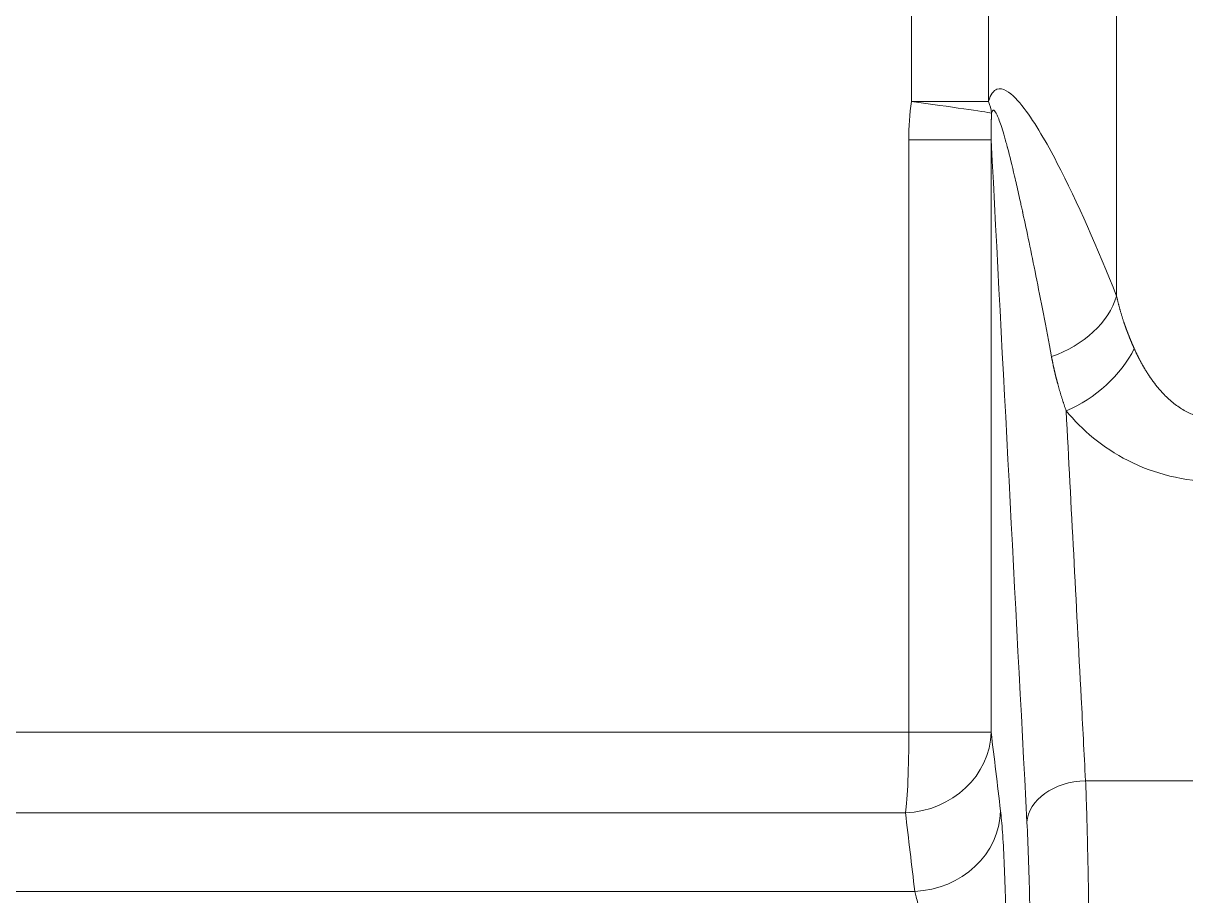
# Model space of a CAD drawing. Header units: millimetres. Extents: x 4664 to 8864, y -38 to 2932.
# Drawn here: x 7851.83 to 7869.08, y 1715.55 to 1728.5 of the extents above; entities that cross this region are included whole.
import ezdxf

# ---------------------------------------------------------------- set-up
doc = ezdxf.new("R2010")
doc.units = ezdxf.units.MM

msp = doc.modelspace()

# ---------------------------------------------------------------- linework, layer by layer
at = {"lineweight": 5}
for p, q in [((7868.051, 1724.447), (7868.051, 1753.84)), ((7865.007, 1729.033), (7865.007, 1727.335)), ((7866.152, 1727.335), (7866.152, 1729.033)), ((7866.152, 1727.335), (7865.007, 1727.335)), ((7864.969, 1726.767), (7864.969, 1717.977)), ((7866.19, 1726.767), (7864.969, 1726.767)), ((7866.19, 1717.977), (7866.19, 1726.767)), ((7812.571, 1717.977), (7866.19, 1717.977)), ((7864.92, 1716.782), (7812.983, 1716.782)), ((7865.057, 1715.617), (7809.648, 1715.617))]:
    msp.add_line(p, q, dxfattribs=at)
at = {"lineweight": 5, "extrusion": (0, 0, -1)}
for centre, major_axis, ratio, start_param, end_param in [((7864.924, 1727.335), (-1.294, 0.177), 0.008558, 1.633285, 2.957811), ((7864.924, 1727.335), (-1.258, 0.351), 0.593796, 2.70255, 2.912476), ((7866.824, 1724.447), (1.212, 0.485), 0.71441, 0.510703, 1.640548), ((7867.303, 1723.67), (1.01, 0.828), 0.611644, 0.930141, 2.035867), ((7864.886, 1717.977), (0, -1.306), 0.063553, 4.712389, 5.867354), ((7864.886, 1717.977), (1.297, 0.155), 0.914527, 0.12974, 1.653784), ((7867.59, 1716.643), (0.869, 0.046), 0.706622, 3.215624, 4.749405), ((7865.025, 1716.812), (1.297, 0.155), 0.914458, 0.12969, 1.655366)]:
    msp.add_ellipse(centre, major_axis=major_axis, ratio=ratio, start_param=start_param, end_param=end_param, dxfattribs=at)
at = {"lineweight": 5}
for points, knots in [([(7868.051, 1724.447), (7867.768, 1725.155), (7867.477, 1725.83), (7867.011, 1726.725), (7866.85, 1727.008), (7866.594, 1727.344), (7866.506, 1727.442), (7866.369, 1727.52), (7866.321, 1727.534), (7866.228, 1727.499), (7866.181, 1727.443), (7866.152, 1727.335)], [0, 0, 0, 0, 0.5, 0.5, 0.75, 0.75, 0.875, 0.875, 0.9375, 0.9375, 1, 1, 1, 1]), ([(7866.197, 1727.163), (7866.204, 1727.196), (7866.215, 1727.209), (7866.242, 1727.199), (7866.259, 1727.175), (7866.298, 1727.09), (7866.321, 1727.028), (7866.36, 1726.907), (7866.373, 1726.862), (7866.395, 1726.787), (7866.406, 1726.748), (7866.419, 1726.699), (7866.426, 1726.674), (7866.429, 1726.661), (7866.431, 1726.655), (7866.432, 1726.651), (7866.432, 1726.65), (7866.433, 1726.649), (7866.433, 1726.649), (7866.433, 1726.648), (7866.433, 1726.648), (7866.433, 1726.648), (7866.433, 1726.648), (7866.433, 1726.648), (7866.433, 1726.648), (7866.433, 1726.648), (7866.465, 1726.528), (7866.5, 1726.387), (7866.557, 1726.144), (7866.577, 1726.058), (7866.608, 1725.921), (7866.623, 1725.85), (7866.642, 1725.765), (7866.652, 1725.721), (7866.657, 1725.699), (7866.659, 1725.688), (7866.66, 1725.682), (7866.661, 1725.679), (7866.661, 1725.678), (7866.661, 1725.677), (7866.661, 1725.677), (7866.661, 1725.677), (7866.661, 1725.677), (7866.661, 1725.677), (7866.661, 1725.677), (7866.661, 1725.676), (7866.661, 1725.676), (7866.69, 1725.544), (7866.721, 1725.401), (7866.785, 1725.091), (7866.819, 1724.926), (7866.889, 1724.572), (7866.926, 1724.383), (7867.004, 1723.983), (7867.044, 1723.772), (7867.086, 1723.549)], [0, 0, 0, 0, 0.0625, 0.0625, 0.125, 0.125, 0.1875, 0.1875, 0.21875, 0.21875, 0.234375, 0.242188, 0.246094, 0.248047, 0.249023, 0.249512, 0.249756, 0.249878, 0.249939, 0.249969, 0.249985, 0.249992, 0.249996, 0.249998, 0.249998, 0.25, 0.25, 0.375, 0.375, 0.4375, 0.4375, 0.46875, 0.484375, 0.492188, 0.496094, 0.498047, 0.499023, 0.499512, 0.499756, 0.499878, 0.499939, 0.499969, 0.499985, 0.499992, 0.499996, 0.499996, 0.5, 0.5, 0.625, 0.625, 0.75, 0.75, 0.875, 0.875, 1, 1, 1, 1]), ([(7866.19, 1726.767), (7866.19, 1726.771), (7866.19, 1726.779), (7866.19, 1726.79), (7866.19, 1726.801), (7866.189, 1726.812), (7866.189, 1726.823), (7866.189, 1726.834), (7866.189, 1726.844), (7866.189, 1726.855), (7866.189, 1726.866), (7866.189, 1726.877), (7866.189, 1726.887), (7866.189, 1726.898), (7866.189, 1726.908), (7866.189, 1726.918), (7866.189, 1726.929), (7866.189, 1726.939), (7866.189, 1726.949), (7866.19, 1726.959), (7866.19, 1726.969), (7866.19, 1726.979), (7866.19, 1726.989), (7866.19, 1726.999), (7866.19, 1727.008), (7866.191, 1727.018), (7866.191, 1727.028), (7866.191, 1727.037), (7866.192, 1727.047), (7866.192, 1727.056), (7866.192, 1727.065), (7866.193, 1727.075), (7866.193, 1727.084), (7866.193, 1727.093), (7866.194, 1727.102), (7866.194, 1727.111), (7866.194, 1727.12), (7866.195, 1727.129), (7866.195, 1727.137), (7866.196, 1727.146), (7866.196, 1727.155), (7866.197, 1727.161), (7866.197, 1727.163)], [0, 0, 0, 0, 0.028374, 0.056575, 0.084603, 0.112457, 0.140139, 0.167648, 0.194983, 0.222146, 0.249135, 0.275952, 0.302595, 0.329066, 0.355363, 0.381487, 0.407438, 0.433217, 0.458822, 0.484254, 0.509513, 0.534599, 0.559513, 0.584253, 0.60882, 0.633214, 0.657436, 0.681484, 0.705359, 0.729061, 0.752591, 0.775947, 0.799131, 0.822141, 0.844979, 0.867643, 0.890135, 0.912454, 0.9346, 0.956573, 0.978373, 1, 1, 1, 1]), ([(7868.312, 1723.67), (7868.311, 1723.673), (7868.309, 1723.678), (7868.305, 1723.686), (7868.301, 1723.695), (7868.298, 1723.703), (7868.294, 1723.711), (7868.291, 1723.719), (7868.287, 1723.727), (7868.284, 1723.734), (7868.281, 1723.742), (7868.277, 1723.75), (7868.274, 1723.758), (7868.271, 1723.765), (7868.268, 1723.773), (7868.264, 1723.781), (7868.261, 1723.788), (7868.258, 1723.795), (7868.255, 1723.803), (7868.252, 1723.81), (7868.249, 1723.817), (7868.246, 1723.825), (7868.243, 1723.832), (7868.241, 1723.839), (7868.238, 1723.846), (7868.235, 1723.853), (7868.232, 1723.86), (7868.23, 1723.866), (7868.227, 1723.873), (7868.224, 1723.88), (7868.222, 1723.887), (7868.219, 1723.893), (7868.217, 1723.9), (7868.214, 1723.906), (7868.212, 1723.913), (7868.209, 1723.919), (7868.207, 1723.926), (7868.204, 1723.932), (7868.202, 1723.938), (7868.2, 1723.944), (7868.198, 1723.95), (7868.195, 1723.956), (7868.193, 1723.962), (7868.191, 1723.968), (7868.189, 1723.974), (7868.187, 1723.98), (7868.185, 1723.986), (7868.183, 1723.991), (7868.181, 1723.997), (7868.179, 1724.003), (7868.177, 1724.008), (7868.175, 1724.014), (7868.173, 1724.019), (7868.171, 1724.024), (7868.169, 1724.03), (7868.167, 1724.035), (7868.165, 1724.04), (7868.164, 1724.045), (7868.162, 1724.05), (7868.159, 1724.061), (7868.153, 1724.076), (7868.147, 1724.096), (7868.14, 1724.116), (7868.134, 1724.136), (7868.128, 1724.155), (7868.122, 1724.175), (7868.116, 1724.194), (7868.111, 1724.213), (7868.105, 1724.232), (7868.1, 1724.251), (7868.095, 1724.27), (7868.09, 1724.288), (7868.085, 1724.307), (7868.08, 1724.325), (7868.076, 1724.343), (7868.071, 1724.361), (7868.067, 1724.378), (7868.063, 1724.396), (7868.059, 1724.413), (7868.055, 1724.43), (7868.053, 1724.441), (7868.051, 1724.447)], [0, 0, 0, 0, 0.010768, 0.021461, 0.032078, 0.04262, 0.053087, 0.063478, 0.073794, 0.084034, 0.094199, 0.104289, 0.114304, 0.124243, 0.134107, 0.143895, 0.153609, 0.163246, 0.172809, 0.182296, 0.191708, 0.201044, 0.210305, 0.219491, 0.228601, 0.237637, 0.246596, 0.255481, 0.26429, 0.273023, 0.281682, 0.290265, 0.298772, 0.307205, 0.315562, 0.323843, 0.33205, 0.340181, 0.348236, 0.356217, 0.364122, 0.371951, 0.379706, 0.387385, 0.394988, 0.402517, 0.40997, 0.417347, 0.42465, 0.431877, 0.439028, 0.446105, 0.453106, 0.460031, 0.466882, 0.473657, 0.480356, 0.486981, 0.49353, 0.500003, 0.526211, 0.552179, 0.577906, 0.603393, 0.628641, 0.653648, 0.678415, 0.702943, 0.727231, 0.751279, 0.775087, 0.798656, 0.821985, 0.845074, 0.867924, 0.890535, 0.912906, 0.935038, 0.956931, 0.978585, 1, 1, 1, 1]), ([(7870.736, 1723.67), (7870.734, 1723.667), (7870.732, 1723.663), (7870.729, 1723.655), (7870.726, 1723.648), (7870.722, 1723.641), (7870.719, 1723.634), (7870.716, 1723.627), (7870.712, 1723.619), (7870.709, 1723.612), (7870.706, 1723.605), (7870.702, 1723.598), (7870.699, 1723.591), (7870.696, 1723.584), (7870.692, 1723.577), (7870.689, 1723.57), (7870.685, 1723.563), (7870.682, 1723.556), (7870.679, 1723.55), (7870.675, 1723.543), (7870.672, 1723.536), (7870.668, 1723.529), (7870.665, 1723.522), (7870.661, 1723.516), (7870.658, 1723.509), (7870.654, 1723.502), (7870.651, 1723.496), (7870.647, 1723.489), (7870.644, 1723.482), (7870.64, 1723.476), (7870.637, 1723.469), (7870.633, 1723.463), (7870.63, 1723.456), (7870.626, 1723.45), (7870.623, 1723.443), (7870.619, 1723.437), (7870.615, 1723.431), (7870.612, 1723.424), (7870.608, 1723.418), (7870.605, 1723.412), (7870.601, 1723.405), (7870.597, 1723.399), (7870.594, 1723.393), (7870.59, 1723.387), (7870.586, 1723.38), (7870.583, 1723.374), (7870.579, 1723.368), (7870.575, 1723.362), (7870.572, 1723.356), (7870.568, 1723.35), (7870.564, 1723.344), (7870.561, 1723.338), (7870.557, 1723.332), (7870.553, 1723.326), (7870.55, 1723.32), (7870.546, 1723.314), (7870.542, 1723.308), (7870.538, 1723.302), (7870.535, 1723.297), (7870.531, 1723.291), (7870.527, 1723.285), (7870.523, 1723.279), (7870.52, 1723.274), (7870.516, 1723.268), (7870.512, 1723.262), (7870.508, 1723.257), (7870.504, 1723.251), (7870.501, 1723.246), (7870.497, 1723.24), (7870.493, 1723.234), (7870.489, 1723.229), (7870.485, 1723.223), (7870.482, 1723.218), (7870.478, 1723.213), (7870.474, 1723.207), (7870.47, 1723.202), (7870.466, 1723.197), (7870.462, 1723.191), (7870.458, 1723.186), (7870.455, 1723.181), (7870.451, 1723.175), (7870.447, 1723.17), (7870.443, 1723.165), (7870.439, 1723.16), (7870.435, 1723.155), (7870.431, 1723.15), (7870.427, 1723.145), (7870.423, 1723.14), (7870.419, 1723.135), (7870.416, 1723.13), (7870.412, 1723.125), (7870.408, 1723.12), (7870.404, 1723.115), (7870.4, 1723.11), (7870.396, 1723.105), (7870.392, 1723.1), (7870.388, 1723.095), (7870.384, 1723.09), (7870.38, 1723.086), (7870.376, 1723.081), (7870.372, 1723.076), (7870.368, 1723.072), (7870.364, 1723.067), (7870.36, 1723.062), (7870.356, 1723.058), (7870.352, 1723.053), (7870.348, 1723.049), (7870.344, 1723.044), (7870.34, 1723.04), (7870.336, 1723.035), (7870.332, 1723.031), (7870.328, 1723.026), (7870.324, 1723.022), (7870.32, 1723.017), (7870.316, 1723.013), (7870.312, 1723.009), (7870.308, 1723.005), (7870.304, 1723), (7870.3, 1722.996), (7870.296, 1722.992), (7870.268, 1722.962), (7870.214, 1722.911), (7870.132, 1722.842), (7870.048, 1722.783), (7869.962, 1722.733), (7869.876, 1722.691), (7869.789, 1722.659), (7869.701, 1722.636), (7869.613, 1722.622), (7869.554, 1722.619), (7869.498, 1722.619), (7869.445, 1722.622), (7869.366, 1722.633), (7869.287, 1722.651), (7869.208, 1722.677), (7869.13, 1722.711), (7869.052, 1722.751), (7868.976, 1722.8), (7868.9, 1722.855), (7868.826, 1722.918), (7868.776, 1722.966), (7868.748, 1722.996), (7868.739, 1723.005), (7868.731, 1723.014), (7868.723, 1723.023), (7868.715, 1723.032), (7868.706, 1723.041), (7868.698, 1723.05), (7868.69, 1723.06), (7868.682, 1723.069), (7868.674, 1723.079), (7868.666, 1723.088), (7868.657, 1723.098), (7868.649, 1723.108), (7868.641, 1723.118), (7868.633, 1723.128), (7868.625, 1723.139), (7868.617, 1723.149), (7868.609, 1723.159), (7868.601, 1723.17), (7868.593, 1723.181), (7868.585, 1723.192), (7868.577, 1723.203), (7868.569, 1723.214), (7868.562, 1723.225), (7868.554, 1723.236), (7868.546, 1723.247), (7868.538, 1723.259), (7868.53, 1723.27), (7868.523, 1723.282), (7868.515, 1723.294), (7868.507, 1723.306), (7868.5, 1723.318), (7868.492, 1723.33), (7868.484, 1723.342), (7868.477, 1723.355), (7868.469, 1723.367), (7868.462, 1723.38), (7868.454, 1723.393), (7868.447, 1723.405), (7868.439, 1723.418), (7868.432, 1723.431), (7868.425, 1723.444), (7868.417, 1723.458), (7868.41, 1723.471), (7868.403, 1723.485), (7868.396, 1723.498), (7868.389, 1723.512), (7868.381, 1723.526), (7868.374, 1723.54), (7868.367, 1723.554), (7868.36, 1723.568), (7868.353, 1723.582), (7868.346, 1723.596), (7868.339, 1723.611), (7868.333, 1723.625), (7868.326, 1723.64), (7868.319, 1723.655), (7868.315, 1723.665), (7868.312, 1723.67)], [0, 0, 0, 0, 0.002475, 0.004943, 0.007405, 0.00986, 0.012308, 0.014749, 0.017185, 0.019613, 0.022035, 0.02445, 0.026859, 0.029261, 0.031656, 0.034045, 0.036427, 0.038803, 0.041172, 0.043535, 0.045891, 0.04824, 0.050583, 0.052919, 0.055249, 0.057572, 0.059889, 0.062199, 0.064503, 0.0668, 0.069091, 0.071375, 0.073652, 0.075924, 0.078188, 0.080446, 0.082698, 0.084943, 0.087182, 0.089414, 0.09164, 0.09386, 0.096073, 0.098279, 0.100479, 0.102673, 0.10486, 0.107041, 0.109215, 0.111383, 0.113545, 0.1157, 0.117849, 0.119991, 0.122127, 0.124257, 0.12638, 0.128497, 0.130608, 0.132712, 0.13481, 0.136902, 0.138988, 0.141067, 0.143139, 0.145206, 0.147266, 0.14932, 0.151368, 0.153409, 0.155444, 0.157473, 0.159496, 0.161512, 0.163522, 0.165526, 0.167524, 0.169515, 0.171501, 0.17348, 0.175453, 0.17742, 0.17938, 0.181335, 0.183283, 0.185225, 0.187162, 0.189091, 0.191015, 0.192933, 0.194845, 0.19675, 0.19865, 0.200543, 0.202431, 0.204312, 0.206188, 0.208057, 0.20992, 0.211778, 0.213629, 0.215474, 0.217314, 0.219147, 0.220975, 0.222796, 0.224612, 0.226421, 0.228225, 0.230023, 0.231815, 0.233601, 0.235381, 0.237156, 0.238924, 0.240687, 0.242444, 0.244195, 0.24594, 0.24768, 0.249413, 0.282469, 0.313857, 0.343696, 0.372124, 0.399303, 0.425415, 0.450668, 0.47529, 0.499526, 0.499992, 0.521832, 0.543962, 0.566565, 0.589811, 0.613859, 0.638851, 0.664914, 0.69216, 0.720687, 0.750581, 0.754142, 0.757728, 0.761339, 0.764974, 0.768634, 0.772319, 0.776029, 0.779763, 0.783523, 0.787308, 0.791118, 0.794954, 0.798815, 0.802701, 0.806614, 0.810551, 0.814515, 0.818504, 0.82252, 0.826561, 0.830628, 0.834722, 0.838842, 0.842988, 0.84716, 0.851359, 0.855584, 0.859836, 0.864114, 0.868419, 0.872751, 0.877109, 0.881495, 0.885907, 0.890346, 0.894812, 0.899305, 0.903826, 0.908373, 0.912948, 0.91755, 0.922179, 0.926836, 0.93152, 0.936232, 0.940971, 0.945737, 0.950531, 0.955353, 0.960203, 0.96508, 0.969985, 0.974918, 0.979878, 0.984867, 0.989883, 0.994928, 1, 1, 1, 1]), ([(7867.086, 1723.549), (7867.086, 1723.546), (7867.087, 1723.539), (7867.089, 1723.528), (7867.091, 1723.518), (7867.093, 1723.508), (7867.095, 1723.497), (7867.098, 1723.487), (7867.1, 1723.477), (7867.102, 1723.466), (7867.104, 1723.456), (7867.106, 1723.446), (7867.108, 1723.435), (7867.11, 1723.425), (7867.112, 1723.415), (7867.115, 1723.404), (7867.117, 1723.394), (7867.119, 1723.384), (7867.121, 1723.374), (7867.124, 1723.363), (7867.126, 1723.353), (7867.128, 1723.343), (7867.131, 1723.333), (7867.133, 1723.322), (7867.136, 1723.312), (7867.138, 1723.302), (7867.14, 1723.292), (7867.143, 1723.282), (7867.145, 1723.271), (7867.148, 1723.261), (7867.15, 1723.251), (7867.153, 1723.241), (7867.155, 1723.231), (7867.158, 1723.22), (7867.161, 1723.21), (7867.163, 1723.2), (7867.166, 1723.19), (7867.168, 1723.18), (7867.171, 1723.17), (7867.174, 1723.16), (7867.177, 1723.149), (7867.18, 1723.136), (7867.185, 1723.12), (7867.19, 1723.101), (7867.195, 1723.083), (7867.201, 1723.064), (7867.206, 1723.045), (7867.212, 1723.026), (7867.217, 1723.007), (7867.223, 1722.988), (7867.229, 1722.97), (7867.234, 1722.951), (7867.24, 1722.932), (7867.246, 1722.914), (7867.252, 1722.895), (7867.258, 1722.876), (7867.264, 1722.858), (7867.271, 1722.839), (7867.277, 1722.821), (7867.283, 1722.802), (7867.29, 1722.783), (7867.296, 1722.765), (7867.301, 1722.753), (7867.303, 1722.746)], [0, 0, 0, 0, 0.012874, 0.025741, 0.038602, 0.051456, 0.064303, 0.077144, 0.089979, 0.102807, 0.115628, 0.128444, 0.141252, 0.154055, 0.166851, 0.179641, 0.192425, 0.205202, 0.217973, 0.230738, 0.243497, 0.256249, 0.268996, 0.281736, 0.294471, 0.307199, 0.319921, 0.332637, 0.345348, 0.358052, 0.370751, 0.383443, 0.39613, 0.408811, 0.421486, 0.434155, 0.446818, 0.459476, 0.472128, 0.484775, 0.497415, 0.51005, 0.533732, 0.557378, 0.580988, 0.604562, 0.6281, 0.651602, 0.675069, 0.698501, 0.721898, 0.745261, 0.768588, 0.791881, 0.81514, 0.838365, 0.861556, 0.884713, 0.907837, 0.930927, 0.953984, 0.977008, 1, 1, 1, 1]), ([(7867.59, 1717.259), (7867.569, 1717.669), (7867.547, 1718.079), (7867.451, 1719.908), (7867.377, 1721.327), (7867.303, 1722.746)], [0, 0, 0, 0, 0.224212, 0.224212, 1, 1, 1, 1]), ([(7867.303, 1722.746), (7867.538, 1722.459), (7867.84, 1722.202), (7868.601, 1721.814), (7869.058, 1721.695), (7869.996, 1721.696), (7870.449, 1721.816), (7871.017, 1722.105), (7871.189, 1722.219), (7871.493, 1722.467), (7871.627, 1722.603), (7871.745, 1722.746)], [0, 0, 0, 0, 0.25, 0.25, 0.5, 0.5, 0.75, 0.75, 0.875, 0.875, 1, 1, 1, 1]), ([(7867.59, 1711.103), (7867.593, 1711.156), (7867.595, 1711.21), (7867.599, 1711.322), (7867.601, 1711.38), (7867.605, 1711.497), (7867.607, 1711.556), (7867.61, 1711.678), (7867.612, 1711.74), (7867.615, 1711.865), (7867.617, 1711.929), (7867.62, 1712.058), (7867.622, 1712.123), (7867.624, 1712.255), (7867.626, 1712.322), (7867.628, 1712.455), (7867.629, 1712.523), (7867.632, 1712.658), (7867.633, 1712.725), (7867.635, 1712.861), (7867.635, 1712.929), (7867.637, 1713.065), (7867.638, 1713.133), (7867.639, 1713.268), (7867.64, 1713.336), (7867.641, 1713.47), (7867.641, 1713.536), (7867.642, 1713.669), (7867.643, 1713.735), (7867.643, 1713.865), (7867.643, 1713.929), (7867.644, 1714.025), (7867.644, 1714.073), (7867.644, 1714.128), (7867.644, 1714.155), (7867.644, 1714.167), (7867.644, 1714.174), (7867.644, 1714.178), (7867.644, 1714.244), (7867.644, 1714.307), (7867.643, 1714.435), (7867.643, 1714.499), (7867.643, 1714.629), (7867.642, 1714.695), (7867.641, 1714.827), (7867.641, 1714.894), (7867.64, 1715.028), (7867.639, 1715.095), (7867.638, 1715.231), (7867.637, 1715.298), (7867.635, 1715.434), (7867.635, 1715.502), (7867.633, 1715.638), (7867.632, 1715.705), (7867.629, 1715.84), (7867.628, 1715.907), (7867.626, 1716.041), (7867.624, 1716.107), (7867.621, 1716.239), (7867.62, 1716.304), (7867.617, 1716.433), (7867.615, 1716.497), (7867.612, 1716.622), (7867.61, 1716.684), (7867.607, 1716.805), (7867.605, 1716.865), (7867.601, 1716.982), (7867.599, 1717.039), (7867.595, 1717.151), (7867.593, 1717.206), (7867.59, 1717.259)], [0, 0, 0, 0, 0.03125, 0.03125, 0.0625, 0.0625, 0.09375, 0.09375, 0.125, 0.125, 0.15625, 0.15625, 0.1875, 0.1875, 0.21875, 0.21875, 0.25, 0.25, 0.28125, 0.28125, 0.3125, 0.3125, 0.34375, 0.34375, 0.375, 0.375, 0.40625, 0.40625, 0.4375, 0.4375, 0.46875, 0.46875, 0.484375, 0.492188, 0.496094, 0.498047, 0.498047, 0.5, 0.5, 0.53125, 0.53125, 0.5625, 0.5625, 0.59375, 0.59375, 0.625, 0.625, 0.65625, 0.65625, 0.6875, 0.6875, 0.71875, 0.71875, 0.75, 0.75, 0.78125, 0.78125, 0.8125, 0.8125, 0.84375, 0.84375, 0.875, 0.875, 0.90625, 0.90625, 0.9375, 0.9375, 0.96875, 0.96875, 1, 1, 1, 1]), ([(7866.392, 1712.533), (7866.405, 1712.883), (7866.414, 1713.281), (7866.419, 1713.911), (7866.42, 1714.121), (7866.419, 1714.543), (7866.417, 1714.756), (7866.408, 1715.365), (7866.397, 1715.748), (7866.375, 1716.225), (7866.367, 1716.371), (7866.349, 1716.62), (7866.34, 1716.726), (7866.329, 1716.812)], [0, 0, 0, 0, 0.25, 0.25, 0.375, 0.375, 0.5, 0.5, 0.75, 0.75, 0.875, 0.875, 1, 1, 1, 1]), ([(7866.721, 1716.643), (7866.729, 1716.481), (7866.737, 1716.305), (7866.75, 1715.928), (7866.756, 1715.724), (7866.765, 1715.303), (7866.768, 1715.086), (7866.773, 1714.64), (7866.774, 1714.409), (7866.774, 1713.728), (7866.77, 1713.27), (7866.751, 1712.432), (7866.738, 1712.043), (7866.721, 1711.718)], [0, 0, 0, 0, 0.125, 0.125, 0.25, 0.25, 0.375, 0.375, 0.5, 0.5, 0.75, 0.75, 1, 1, 1, 1]), ([(7865.057, 1715.617), (7865.065, 1715.592), (7865.073, 1715.564), (7865.087, 1715.504), (7865.094, 1715.471), (7865.107, 1715.403), (7865.113, 1715.366), (7865.122, 1715.31), (7865.125, 1715.291), (7865.129, 1715.262), (7865.131, 1715.247), (7865.133, 1715.23), (7865.134, 1715.221), (7865.135, 1715.217), (7865.135, 1715.215), (7865.135, 1715.214), (7865.135, 1715.213), (7865.135, 1715.213), (7865.135, 1715.213), (7865.135, 1715.213), (7865.135, 1715.213), (7865.135, 1715.213), (7865.141, 1715.168), (7865.146, 1715.121), (7865.155, 1715.025), (7865.16, 1714.975), (7865.167, 1714.873), (7865.171, 1714.821), (7865.175, 1714.742), (7865.177, 1714.716), (7865.179, 1714.676), (7865.18, 1714.656), (7865.181, 1714.632), (7865.181, 1714.621), (7865.181, 1714.615), (7865.181, 1714.612), (7865.181, 1714.61), (7865.181, 1714.61), (7865.182, 1714.609), (7865.182, 1714.609), (7865.184, 1714.554), (7865.185, 1714.499), (7865.188, 1714.386), (7865.189, 1714.329), (7865.19, 1714.214), (7865.19, 1714.157), (7865.189, 1714.041), (7865.188, 1713.984), (7865.185, 1713.869), (7865.184, 1713.813), (7865.179, 1713.7), (7865.177, 1713.645), (7865.17, 1713.536), (7865.167, 1713.483), (7865.159, 1713.38), (7865.155, 1713.33), (7865.15, 1713.281)], [0, 0, 0, 0, 0.0625, 0.0625, 0.125, 0.125, 0.1875, 0.1875, 0.21875, 0.21875, 0.234375, 0.242187, 0.246094, 0.248047, 0.249023, 0.249512, 0.249756, 0.249878, 0.249939, 0.249969, 0.249969, 0.25, 0.25, 0.3125, 0.3125, 0.375, 0.375, 0.4375, 0.4375, 0.46875, 0.46875, 0.484375, 0.492187, 0.496094, 0.498047, 0.499023, 0.499512, 0.499756, 0.499756, 0.5, 0.5, 0.5625, 0.5625, 0.625, 0.625, 0.6875, 0.6875, 0.75, 0.75, 0.8125, 0.8125, 0.875, 0.875, 0.9375, 0.9375, 1, 1, 1, 1])]:
    msp.add_open_spline(points, degree=3, knots=knots, dxfattribs=at)
for points in [[(7865.007, 1727.335), (7864.981, 1727.147), (7864.969, 1726.958), (7864.969, 1726.767)], [(7866.19, 1726.767), (7866.367, 1723.393), (7866.544, 1720.018), (7866.721, 1716.643)], [(7866.329, 1716.812), (7866.283, 1717.2), (7866.237, 1717.589), (7866.19, 1717.977)], [(7871.458, 1717.259), (7870.168, 1717.259), (7868.879, 1717.259), (7867.59, 1717.259)], [(7864.92, 1716.782), (7864.965, 1716.394), (7865.011, 1716.006), (7865.057, 1715.617)]]:
    msp.add_open_spline(points, degree=3, dxfattribs=at)

doc.saveas('drawing.dxf')
